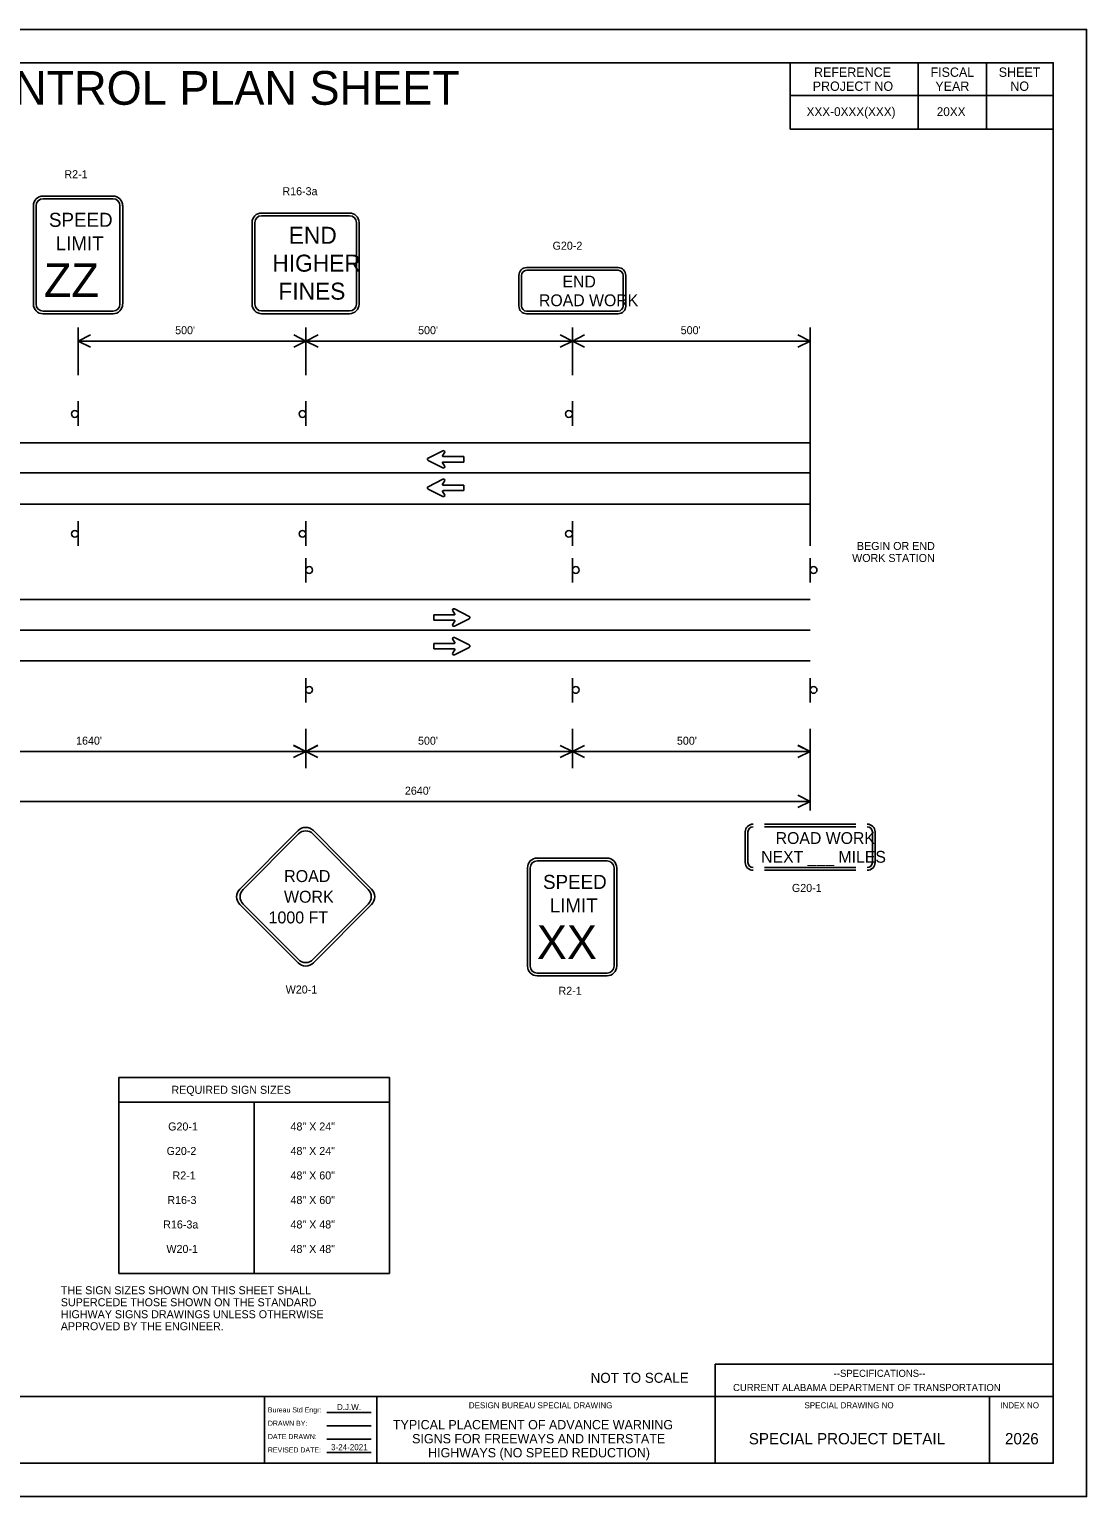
# Model space of a CAD drawing. Extents: x 0 to 34, y 0 to 22.
# Drawn here: x 18.14 to 34, y 0 to 22 of the extents above; entities that cross this region are included whole.
import ezdxf

# ---------------------------------------------------------------- set-up
doc = ezdxf.new("R2010")
doc.units = 0
for name, color, linetype in [('ANNO-SHT', 7, 'Continuous'), ('ANNO-TXT', 7, 'Continuous'), ('Default', 7, 'Continuous'), ('Level 1', 7, 'Continuous'), ('Level 8', 7, 'Continuous'), ('PlotBorder', 7, 'Continuous'), ('SHADE-GENERIC', 7, 'Continuous'), ('SHT-BNDRY', 7, 'Continuous'), ('SHT-FENCE', 7, 'Continuous'), ('Title_Box', 7, 'Continuous')]:
    doc.layers.add(name, color=color, linetype=linetype)

msp = doc.modelspace()

# ---------------------------------------------------------------- linework, layer by layer
at = {"layer": 'Default'}
for p, q in [((29.554, 21.501), (29.554, 20.502)), ((31.471, 21.007), (31.471, 21.501)), ((32.5, 21.007), (32.5, 21.501)), ((33.5, 21.007), (29.554, 21.007)), ((31.471, 21.007), (31.471, 20.502)), ((32.5, 21.007), (32.5, 20.502)), ((33.5, 20.502), (29.554, 20.502))]:
    msp.add_line(p, q, dxfattribs=at)
at = {"layer": 'Level 1'}
for p, q in [((18.347, 19.502), (18.351, 19.502)), ((18.347, 19.461), (18.351, 19.461)), ((18.351, 19.502), (19.4, 19.502)), ((18.351, 19.461), (19.4, 19.461)), ((18.201, 17.887), (18.201, 19.36)), ((18.242, 17.887), (18.242, 19.36)), ((19.5, 19.36), (19.5, 17.887)), ((19.541, 19.36), (19.541, 17.887)), ((21.625, 19.247), (22.944, 19.247)), ((21.625, 19.206), (22.944, 19.206)), ((21.483, 17.881), (21.483, 19.104)), ((21.524, 17.881), (21.524, 19.104)), ((23.046, 19.104), (23.046, 17.881)), ((23.087, 19.104), (23.087, 17.881)), ((25.484, 17.853), (25.484, 18.312)), ((25.524, 17.853), (25.524, 18.312)), ((25.601, 18.429), (26.971, 18.429)), ((25.601, 18.429), (25.601, 18.429)), ((25.601, 18.388), (26.971, 18.388)), ((25.601, 18.388), (25.601, 18.388)), ((27.048, 18.312), (27.048, 17.853)), ((27.088, 18.312), (27.088, 17.853)), ((19.4, 17.777), (18.351, 17.777)), ((19.4, 17.736), (18.351, 17.736)), ((22.944, 17.779), (21.625, 17.779)), ((22.944, 17.738), (21.625, 17.738)), ((26.971, 17.777), (25.601, 17.777)), ((26.971, 17.736), (25.601, 17.736)), ((27.048, 17.777), (27.048, 17.777)), ((18.875, 17.532), (18.875, 16.818)), ((22.289, 17.532), (22.289, 16.818)), ((26.286, 17.532), (26.286, 16.818)), ((29.853, 17.532), (29.853, 14.259)), ((18.875, 17.33), (18.875, 17.328)), ((18.875, 17.33), (18.875, 17.328)), ((18.875, 17.328), (22.289, 17.328)), ((22.236, 17.328), (29.853, 17.328)), ((22.289, 17.33), (22.289, 17.328)), ((22.289, 17.33), (22.289, 17.328)), ((26.286, 17.33), (26.286, 17.328)), ((26.286, 17.33), (26.286, 17.328)), ((18.875, 16.057), (18.875, 16.424)), ((22.289, 16.057), (22.289, 16.424)), ((26.286, 16.057), (26.286, 16.424)), ((3.043, 15.799), (29.853, 15.799)), ((24.123, 15.573), (24.343, 15.683)), ((24.331, 15.677), (24.331, 15.677)), ((24.369, 15.654), (24.339, 15.608)), ((24.123, 15.536), (24.343, 15.426)), ((24.37, 15.456), (24.339, 15.501)), ((24.656, 15.595), (24.345, 15.595)), ((24.656, 15.514), (24.346, 15.514)), ((24.656, 15.595), (24.656, 15.514)), ((3.043, 15.35), (29.853, 15.35)), ((24.123, 15.144), (24.343, 15.255)), ((24.331, 15.248), (24.331, 15.248)), ((24.369, 15.225), (24.339, 15.18)), ((24.123, 15.108), (24.343, 14.997)), ((24.37, 15.027), (24.339, 15.072)), ((24.656, 15.167), (24.345, 15.167)), ((24.656, 15.085), (24.346, 15.085)), ((24.656, 15.167), (24.656, 15.085)), ((3.043, 14.881), (29.853, 14.881)), ((18.875, 14.259), (18.875, 14.627)), ((22.289, 14.259), (22.289, 14.627)), ((26.286, 14.259), (26.286, 14.627)), ((22.286, 14.072), (22.286, 13.705)), ((22.286, 14.072), (22.286, 13.705)), ((26.286, 14.072), (26.286, 13.705)), ((29.853, 14.072), (29.853, 13.705)), ((3.043, 13.45), (29.853, 13.45)), ((24.206, 13.222), (24.516, 13.222)), ((24.206, 13.222), (24.206, 13.141)), ((24.492, 13.281), (24.523, 13.235)), ((24.739, 13.2), (24.518, 13.31)), ((24.531, 13.304), (24.531, 13.304)), ((3.043, 12.991), (29.853, 12.991)), ((24.206, 13.141), (24.516, 13.141)), ((24.492, 13.082), (24.523, 13.128)), ((24.738, 13.163), (24.518, 13.053)), ((24.206, 12.794), (24.516, 12.794)), ((24.206, 12.794), (24.206, 12.712)), ((24.492, 12.852), (24.523, 12.806)), ((24.739, 12.771), (24.518, 12.881)), ((24.531, 12.875), (24.531, 12.875)), ((24.206, 12.712), (24.516, 12.712)), ((24.492, 12.654), (24.523, 12.699)), ((24.738, 12.735), (24.518, 12.624)), ((3.043, 12.533), (29.853, 12.533)), ((22.286, 12.275), (22.286, 11.907)), ((26.286, 12.275), (26.286, 11.907)), ((29.853, 12.275), (29.853, 11.907)), ((22.286, 11.512), (22.286, 10.923)), ((26.286, 11.512), (26.286, 10.923)), ((29.853, 11.512), (29.853, 10.289)), ((3.043, 11.174), (29.853, 11.174)), ((22.286, 11.176), (22.286, 11.174)), ((22.286, 11.176), (22.286, 11.174)), ((26.286, 11.175), (26.286, 11.173)), ((3.043, 10.422), (29.853, 10.422)), ((21.297, 9.111), (22.171, 9.988)), ((21.347, 9.106), (22.176, 9.938)), ((22.395, 9.938), (23.224, 9.106)), ((22.401, 9.988), (23.274, 9.111)), ((28.879, 9.509), (28.879, 9.968)), ((28.92, 9.509), (28.92, 9.968)), ((29.167, 10.085), (30.538, 10.085)), ((29.167, 10.044), (29.167, 10.044)), ((29.167, 10.044), (30.538, 10.044)), ((30.786, 9.968), (30.786, 9.509)), ((30.826, 9.968), (30.826, 9.509)), ((25.758, 9.575), (25.762, 9.575)), ((25.758, 9.534), (25.762, 9.534)), ((25.762, 9.575), (26.81, 9.575)), ((25.762, 9.534), (26.81, 9.534)), ((25.612, 7.96), (25.612, 9.433)), ((25.653, 7.96), (25.653, 9.433)), ((26.911, 9.433), (26.911, 7.96)), ((26.951, 9.433), (26.951, 7.96)), ((30.538, 9.432), (29.167, 9.432)), ((30.538, 9.392), (29.167, 9.392)), ((30.614, 9.432), (30.614, 9.432)), ((22.171, 8.004), (21.297, 8.881)), ((22.176, 8.054), (21.347, 8.886)), ((23.224, 8.886), (22.395, 8.054)), ((23.274, 8.881), (22.401, 8.004)), ((26.81, 7.85), (25.762, 7.85)), ((26.81, 7.809), (25.762, 7.809)), ((19.481, 6.285), (23.543, 6.285)), ((19.481, 6.285), (19.481, 3.348)), ((23.543, 6.285), (23.543, 3.348)), ((19.481, 5.918), (23.543, 5.918)), ((21.512, 5.918), (21.512, 3.348)), ((19.481, 3.348), (23.543, 3.348))]:
    msp.add_line(p, q, dxfattribs=at)
for points in [[(19.058, 17.42), (18.875, 17.328), (19.058, 17.236)], [(19.058, 17.42), (18.875, 17.328), (19.058, 17.236)], [(22.106, 17.236), (22.289, 17.328), (22.106, 17.42)], [(22.472, 17.42), (22.289, 17.328), (22.472, 17.236)], [(22.472, 17.42), (22.289, 17.328), (22.472, 17.236)], [(26.103, 17.236), (26.286, 17.328), (26.103, 17.42)], [(26.469, 17.42), (26.286, 17.328), (26.469, 17.236)], [(26.469, 17.42), (26.286, 17.328), (26.469, 17.236)], [(29.67, 17.236), (29.853, 17.328), (29.67, 17.42)], [(22.103, 11.083), (22.286, 11.174), (22.103, 11.266)], [(22.103, 11.083), (22.286, 11.174), (22.103, 11.266)], [(22.103, 11.081), (22.286, 11.173), (22.103, 11.265)], [(22.468, 11.266), (22.286, 11.174), (22.468, 11.083)], [(22.468, 11.266), (22.286, 11.174), (22.468, 11.083)], [(22.468, 11.265), (22.286, 11.173), (22.468, 11.081)], [(26.103, 11.081), (26.286, 11.173), (26.103, 11.265)], [(26.469, 11.265), (26.286, 11.173), (26.469, 11.081)], [(29.67, 11.083), (29.853, 11.174), (29.67, 11.266)], [(29.67, 11.081), (29.853, 11.173), (29.67, 11.265)], [(29.67, 10.333), (29.853, 10.425), (29.67, 10.517)]]:
    msp.add_lwpolyline(points, dxfattribs=at)
for centre, major_axis, start_param, end_param in [((18.347, 19.356), (0, -0.146), 3.141593, 4.712389), ((18.347, 19.356), (0, -0.105), 3.141593, 4.712389), ((19.395, 19.356), (0, 0.146), 4.712389, 6.283185), ((19.395, 19.356), (0, 0.105), 4.712389, 6.283185), ((21.625, 19.104), (0, -0.143), 3.141593, 4.712389), ((21.625, 19.104), (0, -0.102), 3.141593, 4.712389), ((22.944, 19.104), (0, 0.143), 4.712389, 6.283185), ((22.944, 19.104), (0, 0.102), 4.712389, 6.283185), ((25.6, 18.312), (0, 0.117), 0, 1.570796), ((25.6, 18.312), (0, 0.0765), 0, 1.570796), ((26.971, 18.312), (0, 0.117), 4.712389, 6.283185), ((26.971, 18.312), (0, 0.0765), 4.712389, 6.283185), ((18.347, 17.882), (0, -0.146), 4.712389, 6.283185), ((18.347, 17.882), (0, -0.105), 4.712389, 6.283185), ((19.395, 17.882), (0, 0.105), 3.141593, 4.712389), ((19.395, 17.882), (0, 0.146), 3.141593, 4.712389), ((21.625, 17.881), (0, -0.143), 4.712389, 6.283185), ((21.625, 17.881), (0, -0.102), 4.712389, 6.283185), ((22.944, 17.881), (0, 0.102), 3.141593, 4.712389), ((22.944, 17.881), (0, 0.143), 3.141593, 4.712389), ((25.6, 17.853), (0, -0.117), 4.712389, 6.283185), ((25.6, 17.853), (0, -0.0765), 4.712389, 6.283185), ((26.971, 17.853), (0, 0.0765), 3.141593, 4.712389), ((26.971, 17.853), (0, 0.117), 3.141593, 4.712389), ((24.352, 15.665), (0, 0.0204), 4.124176, 6.746623), ((24.132, 15.555), (0, -0.0204), 3.604777, 5.819581), ((24.346, 15.604), (0, -0.00816), 4.123532, 6.282975), ((24.346, 15.506), (0, -0.00816), 3.141383, 5.300826), ((24.352, 15.444), (0, -0.0204), 5.819328, 8.441774), ((24.352, 15.237), (0, 0.0204), 4.124176, 6.746623), ((24.132, 15.126), (0, -0.0204), 3.604777, 5.819581), ((24.346, 15.175), (0, -0.00816), 4.123532, 6.282975), ((24.346, 15.077), (0, -0.00816), 3.141383, 5.300826), ((24.352, 15.016), (0, -0.0204), 5.819328, 8.441774), ((24.509, 13.292), (0, -0.0204), 2.678155, 5.300602), ((24.516, 13.231), (0, 0.00816), 3.141803, 5.301246), ((24.509, 13.071), (0, -0.0204), 4.124596, 6.747043), ((24.516, 13.133), (0, 0.00816), 4.123952, 6.283395), ((24.729, 13.182), (0, -0.0204), 0.463604, 2.678408), ((24.509, 12.864), (0, -0.0204), 2.678155, 5.300602), ((24.516, 12.802), (0, 0.00816), 3.141803, 5.301246), ((24.729, 12.753), (0, -0.0204), 0.463604, 2.678408), ((24.509, 12.643), (0, -0.0204), 4.124596, 6.747043), ((24.516, 12.704), (0, 0.00816), 4.123952, 6.283395), ((22.286, 9.873), (0, 0.163), 5.497787, 7.068583), ((22.286, 9.829), (0, 0.155), 5.497787, 7.068583), ((28.996, 9.968), (0, 0.117), 0, 1.570796), ((28.996, 9.968), (0, 0.0765), 0, 1.570796), ((30.709, 9.968), (0, 0.117), 4.712389, 6.283185), ((30.709, 9.968), (0, 0.0765), 4.712389, 6.283185), ((25.758, 9.429), (0, -0.146), 3.141593, 4.712389), ((25.758, 9.429), (0, -0.105), 3.141593, 4.712389), ((26.806, 9.429), (0, 0.146), 4.712389, 6.283185), ((26.806, 9.429), (0, 0.105), 4.712389, 6.283185), ((28.996, 9.509), (0, -0.117), 4.712389, 6.283185), ((28.996, 9.509), (0, -0.0765), 4.712389, 6.283185), ((30.709, 9.509), (0, 0.0765), 3.141593, 4.712389), ((30.709, 9.509), (0, 0.117), 3.141593, 4.712389), ((21.412, 8.996), (0, -0.163), 3.926991, 5.497787), ((21.456, 8.996), (0, -0.155), 3.926991, 5.497787), ((23.115, 8.996), (0, 0.155), 3.926991, 5.497787), ((23.159, 8.996), (0, 0.163), 3.926991, 5.497787), ((22.286, 8.119), (0, 0.163), 2.356194, 3.926991), ((22.286, 8.163), (0, 0.155), 2.356194, 3.926991), ((25.758, 7.956), (0, -0.146), 4.712389, 6.283185), ((25.758, 7.956), (0, -0.105), 4.712389, 6.283185), ((26.806, 7.956), (0, 0.105), 3.141593, 4.712389), ((26.806, 7.956), (0, 0.146), 3.141593, 4.712389)]:
    msp.add_ellipse(centre, major_axis=major_axis, ratio=0.996122, start_param=start_param, end_param=end_param, dxfattribs=at)
for centre, major_axis in [((18.824, 16.234), (0, -0.051)), ((22.238, 16.234), (0, -0.051)), ((26.235, 16.234), (0, -0.051)), ((18.824, 14.437), (0, -0.051)), ((22.238, 14.437), (0, -0.051)), ((26.235, 14.437), (0, -0.051)), ((22.337, 13.894), (0, 0.051)), ((22.337, 13.894), (0, 0.051)), ((26.337, 13.894), (0, 0.051)), ((29.904, 13.894), (0, 0.051)), ((22.337, 12.097), (0, 0.051)), ((26.337, 12.097), (0, 0.051)), ((29.904, 12.097), (0, 0.051))]:
    msp.add_ellipse(centre, major_axis=major_axis, ratio=0.996122, dxfattribs=at)
at = {"layer": 'PlotBorder'}
msp.add_lwpolyline([(0, 0.001), (34, 0.001), (34, 22.001), (0, 22.001)], close=True, dxfattribs=at)
at = {"layer": 'SHADE-GENERIC'}
for p, q in [((24.343, 15.683), (24.123, 15.573)), ((24.339, 15.608), (24.369, 15.654)), ((24.123, 15.536), (24.343, 15.426)), ((24.37, 15.456), (24.339, 15.501)), ((24.656, 15.595), (24.345, 15.595)), ((24.346, 15.514), (24.656, 15.514)), ((24.656, 15.514), (24.656, 15.595)), ((24.343, 15.255), (24.123, 15.144)), ((24.339, 15.18), (24.369, 15.225)), ((24.123, 15.108), (24.343, 14.997)), ((24.37, 15.027), (24.339, 15.072)), ((24.656, 15.167), (24.345, 15.167)), ((24.346, 15.085), (24.656, 15.085)), ((24.656, 15.085), (24.656, 15.167)), ((24.206, 13.141), (24.206, 13.222)), ((24.206, 13.222), (24.516, 13.222)), ((24.523, 13.235), (24.492, 13.281)), ((24.518, 13.31), (24.739, 13.2)), ((24.516, 13.141), (24.206, 13.141)), ((24.492, 13.082), (24.523, 13.128)), ((24.738, 13.163), (24.518, 13.053)), ((24.206, 12.712), (24.206, 12.794)), ((24.206, 12.794), (24.516, 12.794)), ((24.523, 12.806), (24.492, 12.852)), ((24.518, 12.881), (24.739, 12.771)), ((24.516, 12.712), (24.206, 12.712)), ((24.492, 12.654), (24.523, 12.699)), ((24.738, 12.735), (24.518, 12.624))]:
    msp.add_line(p, q, dxfattribs=at)
for centre, major_axis, start_param, end_param in [((24.352, 15.665), (0, 0.0204), 4.124176, 6.746623), ((24.132, 15.555), (0, -0.0204), 3.604777, 5.819581), ((24.352, 15.444), (0, -0.0204), 5.819328, 8.441774), ((24.352, 15.237), (0, 0.0204), 4.124176, 6.746623), ((24.132, 15.126), (0, -0.0204), 3.604777, 5.819581), ((24.346, 15.175), (0, -0.00816), 4.123532, 6.282975), ((24.346, 15.077), (0, -0.00816), 3.141383, 5.300826), ((24.352, 15.016), (0, -0.0204), 5.819328, 8.441774), ((24.509, 13.292), (0, -0.0204), 2.678155, 5.300602), ((24.509, 13.071), (0, -0.0204), 4.124596, 6.747043), ((24.729, 13.182), (0, -0.0204), 0.463604, 2.678408), ((24.509, 12.864), (0, -0.0204), 2.678155, 5.300602), ((24.516, 12.802), (0, 0.00816), 3.141803, 5.301246), ((24.729, 12.753), (0, -0.0204), 0.463604, 2.678408), ((24.509, 12.643), (0, -0.0204), 4.124596, 6.747043), ((24.516, 12.704), (0, 0.00816), 4.123952, 6.283395)]:
    msp.add_ellipse(centre, major_axis=major_axis, ratio=0.996122, start_param=start_param, end_param=end_param, dxfattribs=at)
at = {"layer": 'SHT-BNDRY'}
for p, q in [((28.426, 0.501), (28.426, 1.986)), ((28.426, 1.986), (33.5, 1.986)), ((21.668, 0.501), (21.668, 1.502)), ((23.353, 0.501), (23.353, 1.502)), ((32.542, 0.501), (32.542, 1.502))]:
    msp.add_line(p, q, dxfattribs=at)
msp.add_lwpolyline([(1.25, 0.501), (33.5, 0.501), (33.5, 21.501), (1.25, 21.501)], close=True, dxfattribs=at)
msp.add_lwpolyline([(1.25, 1.502), (33.5, 1.502)], dxfattribs=at)
at = {"layer": 'SHT-FENCE'}
msp.add_lwpolyline([(0, 22.001), (34, 22.001), (34, 0.001), (0, 0.001)], close=True, dxfattribs=at)
at = {"layer": 'Title_Box'}
for p, q in [((22.605, 1.264), (23.267, 1.264)), ((22.605, 1.064), (23.267, 1.064)), ((22.605, 0.863), (23.267, 0.863)), ((22.605, 0.663), (23.267, 0.663))]:
    msp.add_line(p, q, dxfattribs=at)

# ---------------------------------------------------------------- texts
at = {"layer": 'ANNO-SHT'}
msp.add_text('TEMPORARY TRAFFIC CONTROL PLAN SHEET', height=0.50546, dxfattribs=at).set_placement((9.387, 20.87))
at = {"layer": 'ANNO-TXT'}
for s, height, p in [('XXX-0XXX(XXX)', 0.132, (29.799, 20.701)), ('20XX', 0.132, (31.751, 20.701)), ('TYPICAL PLACEMENT OF ADVANCE WARNING', 0.14, (23.594, 1.01)), ('SIGNS FOR FREEWAYS AND INTERSTATE', 0.14, (23.882, 0.8)), ('HIGHWAYS (NO SPEED REDUCTION)', 0.14, (24.122, 0.59))]:
    msp.add_text(s, height=height, dxfattribs=at).set_placement(p)
at = {"layer": 'Default'}
for s, height, p in [('REFERENCE', 0.14, (29.91, 21.289)), ('FISCAL', 0.14, (31.658, 21.289)), ('SHEET', 0.14, (32.681, 21.289)), ('PROJECT NO', 0.14, (29.891, 21.079)), ('YEAR', 0.14, (31.73, 21.079)), ('NO', 0.14, (32.855, 21.079)), ('D.J.W.', 0.09, (22.755, 1.299)), ('SPECIAL PROJECT DETAIL', 0.17, (28.932, 0.785)), ('3-24-2021', 0.09, (22.667, 0.698))]:
    msp.add_text(s, height=height, dxfattribs=at).set_placement(p)
at = {"layer": 'Level 1'}
for s, height, p in [('R2-1', 0.12, (18.667, 19.769)), ('R16-3a', 0.12, (21.937, 19.514)), ('SPEED', 0.2106, (18.435, 19.04)), ('END', 0.2549, (22.032, 18.786)), ('LIMIT', 0.2104, (18.536, 18.687)), ('G20-2', 0.12, (25.989, 18.697)), ('ZZ', 0.5053, (18.359, 17.987)), ('HIGHER', 0.2549, (21.786, 18.368)), ('END', 0.1774, (26.137, 18.131)), ('FINES', 0.2549, (21.877, 17.948)), ('ROAD WORK', 0.1774, (25.785, 17.85)), ("500'", 0.12, (20.328, 17.43)), ("500'", 0.12, (23.972, 17.43)), ("500'", 0.12, (27.911, 17.43)), ('BEGIN OR END', 0.12, (30.554, 14.195)), ('WORK STATION', 0.12, (30.482, 14.015)), ("1640'", 0.12, (18.842, 11.276)), ("500'", 0.12, (23.971, 11.275)), ("500'", 0.12, (27.854, 11.275)), ("2640'", 0.12, (23.774, 10.526)), ('ROAD WORK', 0.1774, (29.335, 9.787)), ('NEXT ___ MILES', 0.17738, (29.117, 9.506)), ('ROAD', 0.1794, (21.963, 9.216)), ('SPEED', 0.2106, (25.846, 9.113)), ('WORK', 0.1794, (21.96, 8.906)), ('G20-1', 0.12, (29.579, 9.068)), ('LIMIT', 0.2104, (25.946, 8.76)), ('1000 FT', 0.1794, (21.729, 8.596)), ('XX', 0.5053, (25.753, 8.061)), ('W20-1', 0.12, (21.986, 7.545)), ('R2-1', 0.12, (26.078, 7.526)), ('REQUIRED SIGN SIZES', 0.12, (20.272, 6.041)), ('G20-1', 0.12, (20.223, 5.491)), ('48" X 24"', 0.12, (22.058, 5.491)), ('G20-2', 0.12, (20.2, 5.124)), ('48" X 24"', 0.12, (22.058, 5.124)), ('R2-1', 0.12, (20.289, 4.757)), ('48" X 60"', 0.12, (22.058, 4.757)), ('R16-3', 0.12, (20.211, 4.389)), ('48" X 60"', 0.12, (22.058, 4.389)), ('R16-3a', 0.12, (20.149, 4.022)), ('48" X 48"', 0.12, (22.058, 4.022)), ('W20-1', 0.12, (20.197, 3.655)), ('48" X 48"', 0.12, (22.058, 3.655)), ('THE SIGN SIZES SHOWN ON THIS SHEET SHALL ', 0.12, (18.613, 3.036)), ('SUPERCEDE THOSE SHOWN ON THE STANDARD ', 0.12, (18.613, 2.856)), ('HIGHWAY SIGNS DRAWINGS UNLESS OTHERWISE ', 0.12, (18.613, 2.676)), ('APPROVED BY THE ENGINEER.', 0.12, (18.613, 2.496))]:
    msp.add_text(s, height=height, dxfattribs=at).set_placement(p)
at = {"layer": 'Level 8'}
msp.add_text('2026', height=0.17, dxfattribs=at).set_placement((32.775, 0.785))
at = {"layer": 'SHT-BNDRY'}
msp.add_text('NOT TO SCALE', height=0.14994, rotation=0.0572, dxfattribs=at).set_placement((26.56, 1.707))
at = {"layer": 'Title_Box'}
for s, height, p in [('--SPECIFICATIONS--', 0.10635, (30.206, 1.797)), ('CURRENT ALABAMA DEPARTMENT OF TRANSPORTATION', 0.10635, (28.696, 1.584)), ('Bureau Std Engr: ', 0.0757, (21.719, 1.264)), ('DESIGN BUREAU SPECIAL DRAWING', 0.09, (24.733, 1.326)), ('SPECIAL DRAWING NO', 0.09, (29.767, 1.326)), ('INDEX NO', 0.09, (32.704, 1.326)), ('DRAWN BY: ', 0.0757, (21.719, 1.064)), ('DATE DRAWN: ', 0.0757, (21.719, 0.864)), ('REVISED DATE:', 0.0757, (21.719, 0.664))]:
    msp.add_text(s, height=height, dxfattribs=at).set_placement(p)

doc.saveas('drawing.dxf')
